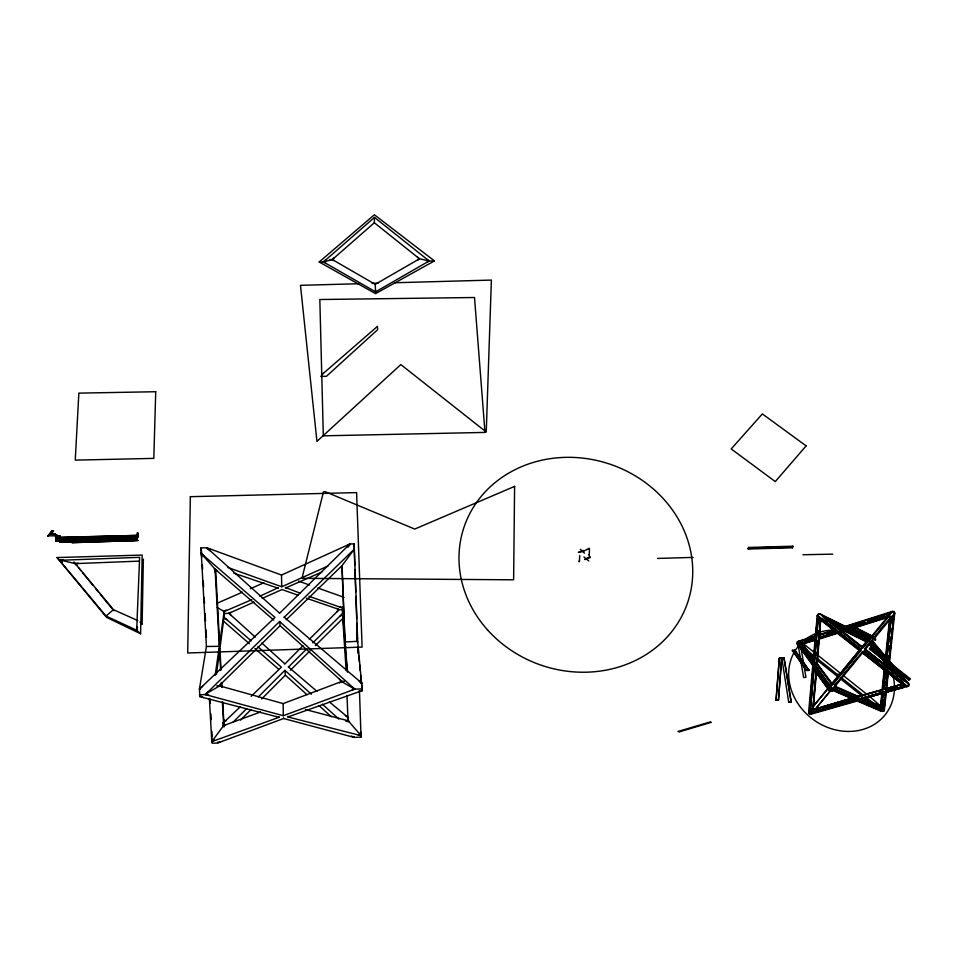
<?xml version="1.0" encoding="UTF-8"?>
<svg xmlns="http://www.w3.org/2000/svg" width="958" height="958" viewBox="0 0 958 958"><rect width="100%" height="100%" fill="white"/><g stroke="black" fill="none" stroke-linecap="round" stroke-linejoin="round"><path stroke-width="1.44" d="M348.077 721.973L346.988 695.34M223.933 725.517L222.807 701.986M217.227 607.659L223.501 611.048L224.471 613.491L219.897 648.901L221.035 669.618M279.017 716.656L279.006 717.291L199.875 696.67L199.432 689.077L206.413 646.494L200.988 547.904L206.832 547.736L281.52 575.051L349.886 543.988L354.137 543.881L357.681 641.297L362.244 690.622L287.903 716.943L287.879 716.321M140.61 633.777L142.167 555.077L57.097 557.556L106.518 617.323L140.598 633.789L136.659 630.22L106.039 616.066L57.097 557.556M140.91 623.454L142.107 624.017L143.365 559.161M300.489 593.325L285.4 587.47M354.197 736.642L354.185 737.409L361.034 737.097L359.454 690.61M797.906 644.985C799.104 646.303 795.463 642.076 798.206 641.357L815.318 635.908M798.888 642.016C797.116 642.794 799.343 640.195 798.924 642.016L803.678 644.004L815.186 653.152M199.372 694.79L205.371 694.562L283.293 715.71L354.795 689.161L341.922 681.797L339.383 679.09M354.137 543.881L354.747 565.112M60.665 538.6L60.593 539.917L55.971 538.803L137.018 536.731L137.76 532.864L137.653 536.133L133.976 536.229L137.665 535.917L137.904 536.995L134.24 537.091L133.976 536.229M137.904 536.995L137.76 532.864M374.327 222.759L419.4 258.744L429.148 260.995L375.584 291.831L323.433 261.941L332.294 259.618L374.327 222.759L374.494 217.43L429.148 260.995L434.441 260.923L374.374 214.772L319.206 261.977L375.524 293.639L434.441 260.923M579.327 561.735L579.77 555.556M134.24 537.091L133.988 536.013M137.317 537.749L55.911 539.929L55.827 541.246L136.934 539.162L136.946 537.749L137.305 538.971L112.11 539.57M69.395 540.803L60.258 540.971L60.174 542.288L137.269 540.276L137.293 538.899M60.462 542.36L60.534 541.042L55.911 539.929L137.353 537.845L137.186 532.888M589.266 554.778L589.469 548.659M137.545 627.131L136.659 630.22L139.64 557.34L60.103 560.274L62.39 562.274M60.593 539.917L60.629 539.258L56.007 538.145L137.006 535.977L137.365 537.199L60.629 539.258M63.563 539.198L63.108 538.121L55.947 538.324L59.899 539.306L60.091 536.025L56.115 535.259L55.935 538.552L63.563 539.198L63.108 538.121M56.115 535.259L59.336 536.049L59.145 539.33L59.899 539.306M60.318 539.845L60.39 538.528M60.498 541.701L55.863 540.587L136.934 538.396L137.293 539.629L60.498 541.701L60.534 541.042M56.055 537.486L56.354 538.887L56.055 537.486L137.066 535.414L56.438 537.582M56.294 540.013L55.827 541.246M56.869 535.235L56.678 538.516L55.923 538.54L63.096 538.348M208.7 694.813L205.371 694.562L208.485 691.496M907.501 685.868L906.843 686.658L906.687 685.856L907.477 685.892A1.76 1.497 37.5 0 1 906.903 686.623L906.843 686.658M136.659 630.22L136.862 627.37M775.956 700.106L779.333 658.206L784.099 657.835L781.596 658.158L778.459 700.322L775.956 700.106L778.267 700.023M776.148 700.406L779.333 658.206M778.459 700.322L781.668 658.122M792.398 650.686L794.805 649.967L809.067 670.408L806.636 670.504L792.398 650.686L794.757 650.602L809.067 670.408M794.757 650.602L794.805 649.967M817.378 618.832L813.677 662.732L817.246 619.958M806.636 670.504L792.446 650.051M811.33 656.194L808.923 656.889M797.284 643.92L812.779 665.475L808.696 711.387L809.33 713.758A1.676 1.473 37.4 0 0 811.642 713.638L812.085 713.171M817.342 618.82L813.462 663.092L797.511 641.704L800.649 641.752L813.426 659.044M864.571 650.29L865.349 649.38L908.483 683.629A1.221 1.126 -61.8 0 1 908.639 684.455L908.483 686.048L905.981 685.904L858.655 699.436L831.233 688.215L814.06 663.846L818.264 616.748C818.084 613.85 819.569 619.323 818.731 616.724M816.144 672.612L812.839 709.483L810.468 709.579L814.072 666.54L832.083 691.053L829.628 691.149L814.54 670.48L816.982 669.762M810.468 709.579L814.336 666.205L829.353 687.377M816.875 664.385L820.575 619.778L818.156 619.862L814.48 664.469L816.875 664.385L832.035 684.862L829.58 684.958L814.264 663.547L816.647 663.463L832.095 684.216L829.64 684.299M815.845 662.996L815.905 662.361M816.707 655.38L816.982 652.398M817.617 645.201L818.012 640.794M818.659 633.561L818.922 630.627M819.581 623.383L819.964 619.024M816.899 655.14L817.162 652.254M817.809 645.033L818.192 640.698M818.839 633.477L819.102 630.592M819.749 623.371L820.132 619.036M812.839 709.483L815.929 672.348M816.647 663.463L820.575 619.778M816.479 672.588L813.186 709.183L810.157 712.836L810.684 712.213M830.67 686.838L832.346 684.06L817.27 663.738L820.79 618.161M829.628 691.149L814.599 669.846M832.083 691.053L829.628 686.958M800.337 642.363L800.313 643.069L799.176 642.339M881.695 693.46L880.869 707.291L878.642 707.375M881.995 690.55L884.318 668.708M884.629 665.798L884.941 662.876L878.342 655.056M889.671 618.221L885.252 659.894L870.151 642.064M882.162 692.897L880.845 705.375L883.42 705.579M882.474 689.952L884.665 669.343M884.976 666.397L885.42 662.397L882.569 659.02M890.042 618.988L885.695 659.87L870.463 641.932M881.085 705.675L882.486 692.478M882.797 689.544L884.821 670.48M885.288 666.085L885.599 663.152L869.229 643.728M885.934 660.158L890.401 618.138M883.144 693.305L880.869 707.291M883.456 689.041L885.647 669.822M885.958 666.888L886.27 663.954L893.934 673.043M891.239 617.443L886.617 660.96L891.239 617.443L893.634 617.371L889.132 661.798L893.048 666.397M888.006 672.348L884.318 706.729L881.983 706.812L883.384 693.628M883.851 689.221L885.731 671.582M883.731 702.657L884.042 699.723M885.611 685.054L885.922 682.132M886.557 676.264L886.869 673.33M883.216 708.513L884.162 699.651M884.641 695.233L884.952 692.275M885.743 684.898L886.054 681.952M886.689 676.049L887 673.103M888.581 658.314L888.892 655.392M889.527 649.536L889.85 645.584M890.461 640.758L890.784 636.89M891.395 631.969L891.706 629.047M892.341 623.191L892.808 618.796M884.318 706.729L885.647 691.748M885.97 688.814L887.695 672.672M888.162 668.265L888.473 665.331M893.97 666.768L888.988 660.876L893.634 617.371M886.258 692.227L884.342 710.106L883.264 711.159L881.12 711.279L857.23 700.981L811.701 713.973L809.534 713.985L810.157 712.836M886.737 687.784L888.473 671.534M888.796 668.576L889.108 665.618M907.897 686.132A1.7 0.635 85.7 0 0 908.699 685.317A1.7 0.635 85.7 0 0 908.244 683.054L889.587 661.152L894.616 614.234A1.665 0.611 86.8 0 0 894.245 612.138A1.665 0.611 86.8 0 0 893.479 612.641M895.874 669.007L906.4 682.108L894.964 668.648M55.121 535.797L55.336 533.905L50.906 533.989L47.9 535.869L50.894 533.881L55.301 533.81L55.121 535.797L47.9 535.869L53.528 531.007L48.044 535.989L51.96 530.876L53.528 531.007M240.326 706.788L223.37 722.775L223.777 719.638M218.987 644.231L219.645 644.231L224.1 611.587L251.798 599.66M216.448 674.276L219.598 650.997L218.951 651.033M215.155 675.39L219.346 646.315L215.059 569.16L200.929 553.185L201.827 557.053M223.645 618.868L224.447 617.611L251.212 640.914M231.058 612.39L228.95 613.336L255.223 637.058M883.504 709.387C885.348 710.824 881.516 708.692 881.588 706.549L863.757 698.765M822.587 706.753L823.365 708.585L822.587 706.753L853.183 697.891M903.921 683.677L858.081 696.286L835.077 686.239L833.831 687.796C834.202 689.006 834.298 686.958 832.718 688.467M817.318 616.078L817.988 615.287L818.12 616.054L817.354 615.994A1.7 1.473 32.3 0 1 817.928 615.311L817.988 615.287M798.158 642.064L798.182 642.004A1.641 1.425 33.1 0 1 798.744 641.333M905.31 685.94L905.334 685.88A1.7 0.635 85.7 0 0 905.43 684.934L905.31 685.94L907.226 685.688M579.027 561.436L579.53 560.741M583.997 557.017L588.811 560.945M588.775 549.138L589.278 548.539M855.566 699.807L809.33 713.758L813.797 666.852L830.059 689.03L831.233 688.215M908.459 686.108L860.116 699.615M362.052 688.73L361.549 690.011L362.244 690.622L359.058 691.089M817.246 619.85L817.557 619.107M884.282 709.363L884.246 709.447A1.688 1.449 38.4 0 1 883.707 710.117L883.647 710.153M855.662 700.298L830.55 689.449L830.706 687.006M342.557 614.868L342.784 607.324L339.97 607.121M818.36 614.545C817.964 615.874 817.222 613.886 819.126 613.958A1.221 1.066 -32.1 0 1 819.976 613.922L845.327 626.352L891.515 611.647L893.622 611.623L893.335 612.509M907.765 683.078L907.022 682.791L907.801 682.695M748.15 548.431L748.689 547.461L792.889 546.204L792.386 547.772L748.246 549.03L748.15 548.431L792.278 547.174L792.889 546.204M748.246 549.03L748.689 547.461M882.079 711.351L883.336 709.986A1.688 1.449 38.5 0 1 880.809 710.956L881.923 711.363M865.218 649.548L864.942 650.099L864.631 649.093L891.539 616.293L892.102 616.736L891.311 617.659L890.748 617.215M809.163 711.375L809.678 710.752L808.744 712.56M830.047 688.766L830.873 689.461A1.748 1.533 36.4 0 1 830.023 688.79L832.538 688.479M590.26 557.328L589.649 556.885M351.418 736.067L354.185 737.409L283.628 718.512L217.706 743.001L212.233 743.228L211.802 741.648L223.597 725.601L260.576 711.962M860.404 651.033L821.03 619.982L822.096 618.617L860.979 649.225L830.981 685.76A1.76 1.533 36.4 0 0 831.376 688.048A1.76 1.533 36.4 0 0 833.723 687.964L863.709 651.368L903.214 682.503L902.005 683.832L861.996 652.278M904.568 680.815L867.062 651.009M348.281 547.078L349.886 543.988L347.036 545.904M800.313 643.069L800.397 642.04M821.293 614.773L819.294 613.886L817.27 615.144L813.043 662.469L813.989 662.445M286.25 619.742L342.066 565.591L354.412 549.03L284.107 617.371M797.906 644.878A1.629 1.425 33.1 0 1 798.493 642.303L797.26 643.764M816.18 638.794L801.487 644.075L816.36 639.992M821.03 619.982L822.108 618.593M891.012 618.03L894.568 613.383A1.209 1.078 -55.7 0 0 894.413 612.581L893.06 611.539A1.221 1.054 -34.1 0 0 892.221 611.563L888.305 615.934L845.878 629.382L825.76 619.407M903.226 679.485L904.723 680.623L904.328 681.114L864.835 650.003L894.305 614.066A1.712 1.449 33.8 0 0 893.874 611.887A1.712 1.449 33.8 0 0 891.599 611.97L861.613 648.434M908.879 680.024L910.1 678.671L870.606 647.62L869.433 648.997L908.879 680.024L910.1 678.671M902.005 683.832L903.214 682.503M791.236 701.783L788.697 702.106L791.236 701.783L784.099 657.835M894.077 614.329L893.61 614.892M891.383 612.234L890.844 612.042A1.665 0.611 86.9 0 1 891.144 612.437L891.168 612.485M221.717 683.042L219.19 686.156L205.407 694.143M862.487 647.404L862.104 647.871L823.233 617.263L823.629 616.796L863.062 647.847L889.97 615.072L889.395 614.641L888.629 615.539M48.044 535.989L51.96 530.876M869.433 648.997L869.84 648.506L909.274 679.521M870.606 647.62L870.199 648.111L909.705 679.174M812.743 707.028L828.466 687.88M831.245 684.503L838.657 675.522L817.94 659.02M839.555 674.396L859.29 650.374M861.925 647.165L866.583 641.501M813.126 706.585L828.263 688.179M831.089 684.719L838.657 675.522M859.865 649.704L840.37 673.438L840.214 674.671L839.663 674.24L840.489 673.294L817.485 654.985M861.721 647.452L866.379 641.776L866.906 642.195L862.272 647.847M840.214 674.671L860.224 650.123L821.413 619.527M860.595 649.704L859.841 650.59L859.087 649.237M816.264 707.998L831.065 689.952M834.765 685.449L837.543 682.06M843.327 675.055L850.716 666.05M851.89 664.589L857.398 657.871M865.433 648.063L868.966 643.8L876.45 652.817M869.445 643.201L871.289 640.938M874.067 637.549L876.857 634.16M878.702 631.909L885.192 623.993M814.803 709.842L830.861 690.263M834.634 685.653L862.751 651.392L902.819 682.994M830.323 685.617C832.945 685.317 829.377 685.281 830.837 685.928M838.046 674.504C839.436 672.791 835.915 676.947 837.927 674.648M866.379 641.776L866.188 643.046M861.757 648.255L862.631 647.237L820.778 614.282A1.712 1.473 32.2 0 0 818.491 614.353A1.712 1.473 32.2 0 0 818.874 616.545L860.739 649.536M336.809 611.911L338.928 609.432L336.701 608.402M812.552 709.926L852.297 697.939M908.22 685.341L907.394 685.688M863.709 651.368L862.44 652.877L901.61 683.773L905.154 685.138M835.029 686.311L835.747 685.485L835.172 685.03M334.019 257.714L332.294 259.618L329.935 259.534M880.306 710.465L880.953 710.8M240.542 720.105L251.068 709.543M261.606 698.981L285.364 675.162L284.909 670.313L258.325 696.921M232.95 722.308L246.697 708.561M284.849 663.99L302.956 645.704M309.302 639.369L338.976 609.743L342.257 609.647M199.875 696.67L200.545 695.999L203.252 697.544M205.371 694.562L279.592 621.491L280.107 625.694L219.202 685.76L216.748 685.844M290.382 670.217L310.117 650.757M315.386 645.548L343.886 617.443M288.394 667.139L306.464 649.105M312.799 642.854L342.449 613.671L346.113 670.432M279.52 613.324L349.886 543.988M251.092 696.406L281.377 667.175L257.882 646.734M199.731 687.221L200.162 689.305L199.432 689.077L274.982 617.407L200.929 553.185M811.642 713.638L810.684 714.129M106.039 616.066L113.415 609.659L137.784 620.604M319.206 261.977L323.433 261.941L374.494 217.43M199.432 689.077L202.665 686.323M810.516 714.129L809.438 713.698A1.676 1.473 37.4 0 1 809.031 711.531M323.409 261.821L325.552 260.085M340.306 616.054L343.036 613.898M223.37 722.775L226.351 720.476M417.568 260.205L419.412 258.852L375.225 284.346L332.258 259.51L334.067 260.552M347.083 546.743L349.945 544.827M426.897 262.288L429.124 260.875M209.359 698.43L211.802 741.648L214.484 740.079M818.348 617.371L819.389 617.036M908.364 686.227L907.418 686.144M351.766 690.287L354.807 688.754M225.825 724.787L222.974 726.212L222.795 722.643M339.467 682.958L341.946 681.389L280.107 625.694M228.076 567.543L281.7 586.763L327.947 566.046M254.05 602.067L228.95 613.336L224.471 613.491M262.157 598.427L281.975 589.541L298.166 595.277M285.388 588.044L321.732 572.13M216.771 603.384L242.362 592.2M250.445 588.667L263.917 582.787M259.869 596.187L278.251 587.685M361.106 681.497L361.968 683.258L361.298 683.545L358.735 680.527M583.446 550.467L578.381 552.455L583.781 551.125M589.374 557.113L584.775 559.304M585.051 559.592L590.236 557.58M221.921 686.515L219.202 685.76L283.161 703.603L341.946 681.389L344.413 681.294M211.802 741.648L279.006 717.291M226.232 610.09L223.501 611.048L223.933 612.857M60.103 560.274L63.36 560.155M819.593 634.543L833.855 630.005M816.264 638.615L801.75 642.962L801.379 640.734L815.174 636.351M819.318 635.034L834.502 630.196M838.334 628.975L840.489 628.292M888.389 613.324L844.8 626.927L821.844 615.503L845.722 626.891L888.389 613.324L888.844 615.611L846.13 629.155L825.425 618.856M801.379 640.734L815.881 636.387M820.132 635.034L834.31 630.52M845.411 626.724L844.8 626.915L845.207 629.178L888.844 615.611M805.486 640.423L815.474 637.106M826.73 633.669L833.999 631.226M846.884 627.131L863.685 621.922M867.78 620.485L885.012 615.144M848.537 626.999L852.201 625.837M801.75 642.962L815.581 638.579M819.749 637.25L836.418 631.969M841.962 630.208L843.495 629.717L833.28 624.664M819.102 637.717L837.543 631.873M840.382 630.975L843.22 630.077L833.316 625.179M819.006 637.896L837.328 632.088M815.785 639.501L803.032 643.536L815.965 639.705M818.623 638.603L838.466 632.316M841.304 631.418L844.142 630.52L867.002 641.333L845.064 630.496L841.603 631.585M888.305 616.533L847.04 629.598L869.277 640.639L868.858 638.423L849.734 628.903M818.815 638.806L837.328 632.939M888.868 616.617L846.776 629.945L868.702 640.818L868.283 638.603L848.944 628.975M819.174 639.094L838.885 632.855M841.711 631.969L844.525 631.071L866.331 641.836M888.413 617.18L847.435 630.148L867.924 640.315M875.373 637.561L875.181 639.956L875.373 637.561L854.871 627.262M679.509 731.78L678.025 731.493L710.141 721.949L711.279 722.344L679.701 731.732M834.37 686.718L858.452 696.777L902.292 684.204L902.759 686.587L858.895 699.136L834.789 689.113L834.37 686.718L857.53 696.813L902.292 684.192M822.515 707.088L853.039 698.262M823.221 707.004L853.758 698.166M813.366 711.986L856.201 699.675L832.382 689.82L855.925 700.035L813.366 711.986L812.983 709.662L853.243 698.095M812.983 709.662L822.611 707.136M816.192 709.435L818.982 708.633M821.772 707.83L852.476 699.029M879.288 691.329L882.09 690.526M886.306 689.317L897.526 686.096M822.683 707.758L853.59 698.897M887.635 689.077L894.7 687.054M858.596 698.981L859.973 698.586M823.006 707.902L852.5 699.448M902.352 685.102L903.502 684.766L903.993 687.149L859.518 699.855L882.234 709.267L881.803 706.968L862.751 698.657M834.789 689.113L857.961 699.172L902.759 686.587L901.981 684.12M854.919 699.22L822.79 708.13M861.685 698.645L881.803 706.968M879.288 710.094L879.887 709.926L857.757 700.358L814.635 712.501L856.835 700.43L879.264 709.986M78.245 563.196L75.203 563.627L60.534 560.131M220.304 742.031L217.634 742.222L217.706 743.001M356.783 638.878L357.43 638.83L356.855 623.215M308.943 596.283L342.21 607.899L344.844 639.944L345.479 639.896M342.066 565.591L345.012 641.992L357.681 641.297M219.25 648.925L219.897 648.901M351.694 686.563L354.795 689.161L362.292 688.862M810.264 709.267L812.624 709.183M884.078 706.417L881.983 706.812M138.623 561.137L75.203 563.627L77.203 565.4M806.696 669.858L809.127 669.762M814.54 670.48L816.923 670.396M829.688 690.49L832.155 690.395M779.525 658.493L781.872 658.409M886.617 660.96L888.988 660.876M814.06 663.846L817.27 663.738M886.413 661.26L889.587 661.152M884.941 662.876L885.958 662.852M818.395 620.137L820.79 620.054M891.491 617.718L893.886 617.635M345.024 644.578L345.658 644.554M59.336 536.049L60.091 536.025M59.157 539.115L63.575 538.983M580.297 549.281L584.464 553.173M748.785 548.072L792.985 546.802M657.583 558.43L693.125 557.4M358.639 283.736L300.477 285.328L316.942 441.387L400.839 364.579L486.245 432.01L491.382 280.083L394.433 282.754M372.063 283.364L378.027 283.197M52.091 530.864L53.397 530.828M134.24 536.875L137.904 536.779M76.556 540.528L104.829 539.845M60.174 542.288L137.269 540.276M206.413 646.494L219.346 646.315M802.96 554.754L832.765 554.143M858.883 699.124L858.464 696.789M345.838 646.626L345.191 646.638L347.167 671.019M798.493 642.303L797.427 641.812L797.679 642.602M347.958 717.781L348.712 721.302L345.706 720.715L348.712 721.302L361.07 735.684L360.316 732.151M358.208 734.954L360.436 735.133M210.03 548.898L206.844 548.587L206.832 547.736L279.497 613.06M329.456 701.975L348.461 717.793L345.395 715.566M287.903 716.943L361.07 735.684M135.353 629.622L137.102 630.077M305.398 709.507L348.077 720.751M233.632 573.088L278.275 588.26M306.428 598.211L338.928 609.432M298.489 581.099L309.53 585.039M317.816 587.996L344.03 597.337M870.295 639.585L870.319 639.022M810.815 712.98L810.743 712.956A1.676 1.473 37.4 0 1 809.929 712.297L809.893 712.237M883.18 710.716L884.054 710.8L883.312 709.986M323.433 261.941L325.612 262.803M882.234 709.267L859.805 699.532L903.969 687.149M860.224 700.118L884.102 710.752L883.899 709.974M589.194 548.299L584.248 550.862M835.352 626.544L842.884 629.837M809.534 713.566L808.768 712.728M826.071 619.694L845.207 629.166M875.792 639.764L853.386 629.071L875.181 639.956M850.812 629.083L870.439 638.866M854.249 627.454L872.199 636.459M817.545 614.928L817.701 615.431M223.885 617.886L226.735 619.61M426.885 259.462L429.148 260.995M217.466 571.064L214.364 568.956L215.239 572.369M865.349 649.38L907.933 682.91A1.76 1.509 37.5 0 1 908.376 685.174A1.76 1.509 37.5 0 1 906.052 685.257L863.457 651.691M904.723 680.623L865.685 649.871M821.725 619.06L861.158 650.159L833.568 683.761L832.993 683.293L832.274 684.144L832.849 684.599M862.954 652.242L902.4 683.341M859.721 650.733L821.174 620.341L819.15 617.347M843.076 675.354L866.439 693.951M869.948 696.741L881.731 706.992M806.444 649.859L813.342 655.356M863.457 695.269L841.256 677.581L840.31 678.683L862.296 696.203M866.954 698.071L875.133 704.585M809.282 653.943L813.833 657.571M817.246 660.29L837.723 676.611M864.607 698.047L869.229 701.735M878.486 709.112L880.809 710.956M878.474 661.271L864.835 650.003L878.306 661.152M417.532 257.259L419.412 258.852M284.095 617.12L361.968 683.258M288.358 666.924L316.942 691.305M215.059 569.16L273.772 620.125M223.825 621.443L249.415 643.74M254.972 648.59L278.335 668.959M279.592 621.491L354.795 689.161M261.774 642.974L284.825 663.798M284.909 670.313L311.398 694.251M322.391 704.19L338.881 719.087M285.364 675.162L306.979 694.718M319.182 705.747L331.372 716.776M139.94 622.065L142.107 624.017M73.982 561.975L113.415 609.659M206.832 547.736L209.79 550.646M201.635 553.401L203.898 555.772M229.034 613L231.273 615.587M871.948 640.423L885.515 656.362M886.138 657.559L871.816 640.734L886.066 658.194M887.755 662.337L901.574 678.635M887.359 662.385L901.586 679.186M870.403 642.555L884.665 659.391M887.719 663.008L899.191 676.552M869.277 643.273L879.719 655.643M894.221 672.66L886.581 663.607L886.09 664.253L889.874 668.744M900.292 681.114L902.185 683.365M74.844 563.292L76.628 565.471M78.412 567.651L81.107 570.908M82.891 573.088L92.914 585.29M95.68 588.655L98.434 592.02M100.279 594.259L113.786 610.701M802.085 643.261L813.593 658.781M813.546 659.906L800.589 642.375L798.277 642.459L798.337 641.836L813.677 662.732M809.833 656.781L811.522 659.092M588.787 554.718L589.757 556.754M138.251 540.42L71.898 542.647L138.036 540.528M136.982 536.624L137.353 537.845M211.598 738.067L212.436 741.037M223.921 726.966L222.328 701.759M200.988 547.904L201.683 553.173M890.76 612.042L890.904 612.797M888.078 613.156L888.521 615.443M881.18 707.136L881.623 709.447M845.722 626.891L846.13 629.155M845.327 626.352L845.878 629.382M858.081 696.286L858.655 699.436M857.53 696.813L857.961 699.172M834.993 686.539L835.412 688.934M792.278 547.174L792.386 547.772M801.714 640.89L802.085 643.117M813.318 709.806L813.701 712.117M801.139 648.758L803.546 663.056M804.025 665.918L805.941 677.354L803.606 677.438L798.11 644.542M783.931 658.074L791.057 702.01M781.776 657.918L788.697 702.106M356.855 636.938L357.466 642.818M356.819 632.819L357.43 638.83M358.496 653.033L357.873 646.878L358.112 653.548M358.783 656.002L359.382 661.954M359.681 664.924L360.268 670.875M360.723 675.342L361.31 681.294M361.609 684.263L362.244 690.622M345.012 641.992L347.503 672.181M342.784 607.324L342.928 609.096M210.006 699.017L210.257 703.447M210.856 713.77L211.203 719.674M211.886 731.481L212.197 736.786M360.747 731.924L361.034 737.097M202.342 564.825L202.593 569.256M203.264 581.087L203.599 587.003M204.186 597.361L204.521 603.277M205.096 613.623L205.515 621.024M206.018 629.897L206.437 637.286M221.753 682.862L222.005 687.269M219.598 650.997L220.651 670.48M221.286 682.395L221.526 686.862M347.85 717.662L348.005 720.536M215.682 570.142L219.645 644.231M375.225 284.346L375.584 291.831M341.958 566.501L344.844 639.944M354.915 569.591L355.729 591.936M355.885 596.403L356.699 618.748M283.616 717.889L283.628 718.512M281.52 575.051L281.7 586.763M283.161 703.603L283.293 715.71M798.984 642.339A1.629 1.425 33.1 0 1 799.75 642.698M893.024 675.653A55.313 48.056 36.2 0 1 829.424 728.092A55.313 48.056 36.2 0 1 801.02 643.273M806.217 638.83A55.313 48.056 36.2 0 1 815.27 633.777M819.689 632.184A55.313 48.056 36.2 0 1 832.706 630.065M843.818 630.819A55.313 48.056 36.2 0 1 846.297 631.286M880.977 652.254A55.313 48.056 36.2 0 1 882.605 654.254M514.602 486.389L513.62 579.806L301.962 578.333L323.469 491.813L324.978 491.61L414.718 529.067L514.602 486.389M190.343 496.687L187.708 652.997L362.1 647.105L356.592 492.604L190.343 496.687M155.723 391.726L153.819 458.379L75.251 460.127L78.855 393.127L155.723 391.726M799.14 645.524L813.486 665.75L809.69 708.429L813.306 664.804L799.14 645.524M802.684 647.776L802.624 648.386L802.684 647.776M323.229 373.464L320.798 376.458L326.462 376.29L377.668 329.648L377.428 326.379L323.229 373.464M806.133 445.865L775.285 481.587L731.194 448.931L762.364 413.928L806.133 445.865M484.988 432.417L323.325 435.83L319.828 299.519L474.509 297.507L484.988 432.417M487.945 630.352A117.99 106.218 18.4 0 0 686.515 605.707A117.99 106.218 18.4 0 0 553.125 458.271A117.99 106.218 18.4 0 0 487.945 630.352"/></g></svg>
